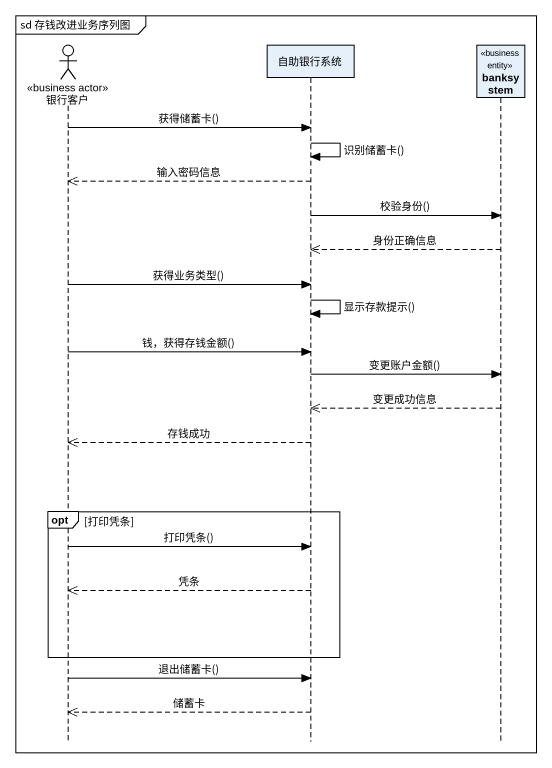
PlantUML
@startuml
mainframe sd 存钱改进业务序列图
hide footbox
actor 银行客户 <<business actor>>
participant 自助银行系统
participant banksystem <<business entity>>

银行客户 -> 自助银行系统 : 获得储蓄卡()
自助银行系统 -> 自助银行系统 : 识别储蓄卡()
自助银行系统 -->> 银行客户 : 输入密码信息
自助银行系统 -> banksystem : 校验身份()
banksystem -->> 自助银行系统 : 身份正确信息
银行客户 -> 自助银行系统 : 获得业务类型()
自助银行系统 -> 自助银行系统 : 显示存款提示()
银行客户 -> 自助银行系统 : 钱，获得存钱金额()
自助银行系统 -> banksystem : 变更账户金额()
banksystem -->> 自助银行系统 : 变更成功信息
自助银行系统 -->> 银行客户 : 存钱成功
opt 打印凭条
  银行客户 -> 自助银行系统 : 打印凭条()
  自助银行系统 -->> 银行客户 : 凭条
end
银行客户 -> 自助银行系统 : 退出储蓄卡()
自助银行系统 -->> 银行客户 : 储蓄卡
@enduml
